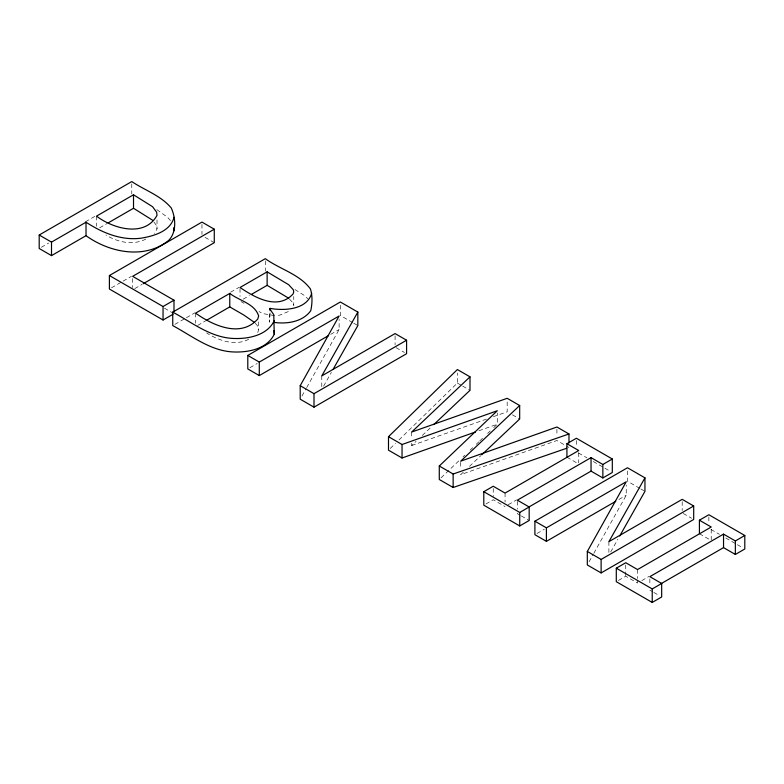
<?xml version="1.0" encoding="UTF-8"?>
<svg xmlns="http://www.w3.org/2000/svg" width="784" height="784" viewBox="0 0 784 784"><rect width="100%" height="100%" fill="white"/><g stroke="black" fill="none" stroke-linecap="round" stroke-linejoin="round"><path stroke-width="0.59" stroke-dasharray="3.92 2.94" d="M257.769 332.524L258.651 329.407L258.651 320.411M157.006 219.892L157.006 228.889L154.556 233.407M301.967 396.028L306.103 388.629M306.691 387.58L339.119 329.486L339.119 319.372M589.088 561.785L593.214 554.396M593.802 553.337L626.24 495.253L626.24 485.129M323.576 386.208L331.387 372.38M610.697 551.965L617.91 539.206M390.236 448.468L395.459 443.372M398.948 439.971L457.376 383.043L457.376 372.919M441.039 477.819L459.493 460.237M463.011 456.896L464.775 455.22M470.047 450.192L472.683 447.684M476.192 444.342L478.838 441.823M479.71 440.99L483.228 437.639M487.619 433.454L490.255 430.945M493.773 427.594L497.291 424.252L497.291 413.011M411.678 443.283L411.678 445.537L416.098 441.353M422.282 435.492L431.122 427.133M463.315 472.193L460.669 474.683L556.914 440.51L568.978 447.478M469.479 466.372L480.925 455.573M41.307 247.293L48.667 243.04M85.485 221.784L96.011 215.708M99.695 227.791L107.094 223.518M111.495 287.816L122.02 281.74M123.068 281.133L131.487 276.282M134.77 288.6L142.188 284.318M174.852 324.39L185.367 318.324M186.425 317.716L194.844 312.855M230.604 292.207L239.022 287.346M197.637 325.458L205.927 320.666M243.148 299.174L249.4 295.568M249.89 367.716L257.26 363.472M330.721 334.337L339.119 329.486M485.894 503.985L493.244 499.741L505.063 506.552M508.218 504.729L516.636 499.869M537.011 533.483L544.37 529.229M618.88 499.496L626.24 495.253M618.39 580.474L625.74 576.23L637.549 583.051L637.549 579.68M641.763 580.621L649.132 576.367M248.704 339.286C235.024 346.43 218.746 340.579 206.613 332.965M145.824 239.1C133.074 245.706 117.62 242.295 105.928 235.004M288.326 311.571L279.937 315.06L275.703 315.668M411.678 445.537L486.462 419.107M493.371 416.676L507.179 411.796L507.179 399.428M478.926 430.749L497.291 424.252M274.586 315.619L263.12 313.639L259.063 311.601M205.045 237.356L214.277 242.687M352.702 322.606L340.364 315.491L340.364 304.241M353.721 323.204L357.837 325.576M396.126 347.675L404.485 352.506M457.376 383.043L461.58 385.473M462.638 386.081L469.998 390.324M512.383 414.795L519.674 419.009M578.484 452.966L586.942 457.846M593.282 461.511L603.856 467.607M604.915 468.224L610.197 471.272M639.813 488.373L627.484 481.249L627.484 470.008M640.842 488.961L644.948 491.333M683.236 513.442L691.606 518.273M710.98 529.455L719.438 534.335M725.778 538L736.343 544.106M737.401 544.713L742.683 547.761M566.92 457.199L577.749 463.452M699.416 533.698L710.245 539.941M241.021 301.566L244.02 303.29M164.454 308.181L171.872 312.463M520.321 515.372L517.371 513.667L517.371 510.296M521.311 515.941L529.18 520.488M649.858 590.156L652.817 591.861M653.797 592.43L659.707 595.84M294.941 289.531L304.055 295.274L307.798 298.704M156.839 209.632L167.649 217.344L171.304 221.519M289.463 299.057L293.304 303.251L293.755 305.456L293.755 296.46M255.3 323.302L257.485 325.713L258.651 329.407M153.929 222.039L156.643 225.714L157.006 228.889M711.225 529.269L711.225 540.509M708.863 516.999L708.863 523.741M682.188 501.593L682.188 510.59M649.858 578.915L649.858 585.658M637.549 569.556L637.549 578.553M625.74 564.99L625.74 576.23M608.894 541.666L608.894 552.906M578.739 452.78L578.739 462.893M576.377 440.5L576.377 447.252M556.914 429.269L556.914 436.012M517.371 501.299L517.371 509.169M505.063 493.067L505.063 502.064M493.244 488.491L493.244 496.36M460.669 462.315L460.669 469.057M411.678 432.043L411.678 438.785M395.077 335.836L395.077 344.823M321.773 375.908L321.773 387.149M270.108 312.885L269.608 322.165L269.608 313.169M265.325 260.915L265.325 271.039M240.022 288.62L240.022 296.489M201.968 224.342L201.968 234.455M195.569 313.159L195.569 323.273M132.643 278.575L132.643 287.571M131.771 183.819L131.771 193.932M96.52 216.139L96.52 226.253"/><path stroke-width="1.18" d="M311.679 293.304C306.907 309.758 284.308 310.954 270.108 308.386L269.608 308.671L273.783 314.737L274.243 334.278C267.109 348.929 248.352 352.604 233.426 351.957C210.582 351.026 192.031 335.964 172.745 325.605L172.745 312.12L265.325 258.671C279.731 269.235 299.625 274.155 310.464 289.041C312.591 295.97 312.297 303.741 310.738 310.768C302.457 322.116 286.493 324.292 273.449 322.302M174.019 217.266C170.51 231.319 153.84 236.043 141.208 238.169C121.393 240.825 102.302 232.809 86.015 222.205L51.509 242.119L39.2 235.014L39.2 248.508L51.509 255.613L86.015 235.69C109.476 252.585 144.579 259.818 168.717 240.374C176.812 232.142 175.694 217.844 171.304 208.034C161.004 195.628 144.844 190.336 131.771 181.565L39.2 235.014M247.793 355.446L340.364 301.997L357.837 312.081L321.773 375.908L395.077 333.582L406.582 340.227L406.582 353.711L314.002 407.161L300.203 399.193L300.203 385.699L339.119 315.991L259.288 362.081L247.793 355.446L247.793 368.931L259.288 375.575L328.614 335.552M534.904 521.203L627.484 467.764L644.948 477.848L608.894 541.666L682.188 499.349L693.693 505.984L693.693 519.478L601.122 572.928L587.314 564.96L587.314 551.466L626.24 481.758L546.409 527.848L534.904 521.203L534.904 534.698L546.409 541.342L615.734 501.319M274.243 320.783C267.109 335.434 248.352 339.109 233.426 338.463C210.582 337.532 192.031 322.469 172.745 312.12M333.19 369.186L357.837 325.576L357.837 312.081M619.713 536.011L644.948 491.333L644.948 477.848M475.486 431.974L402.045 457.993L388.492 450.163L388.492 436.678L457.376 369.548L469.998 376.839L469.998 390.324L433.768 424.624M566.685 448.262L453.142 487.501L439.285 479.494L439.285 466L497.291 410.757L402.045 444.499L388.492 436.678M469.998 376.839L411.678 432.043L507.179 398.301L519.674 405.514L519.674 419.009L481.807 454.74M519.674 405.514L460.669 461.188L556.914 427.015L568.978 433.983L568.978 442.98M133.515 194.775L96.52 216.139C112.955 228.654 144.677 237.836 157.006 215.394L156.643 212.219L152.576 206.711L133.515 194.775L133.515 208.27L108.153 222.911M172.999 314.266L163.052 320.009L109.397 289.031L109.397 275.537L201.968 222.097L214.277 229.202L214.277 242.687L143.247 283.7M214.277 229.202L132.643 276.331L173.989 300.203L173.989 311.444M109.397 275.537L163.052 306.515L173.989 300.203M229.761 293.412L195.569 313.159C212.689 325.34 240.629 338.306 257.769 319.029L258.651 315.923C254.741 303.506 239.071 300.674 229.761 293.412L229.761 306.907L206.966 320.068M267.128 271.842L240.022 287.493C254.898 297.538 277.546 310.601 293.02 294.078L293.755 291.971L293.304 289.757L288.698 284.729L267.128 271.842L267.128 285.337L251.488 294.363M300.203 385.699L314.002 393.676L406.582 340.227M528.945 506.983L591.048 471.125L602.857 477.946L612.314 472.487L612.314 459.003L602.857 464.461L591.048 457.64L517.371 500.172L529.18 506.993L529.18 520.488L519.733 525.937L483.797 505.19L483.797 491.705L493.244 486.247L505.063 493.067L578.739 450.526L566.92 443.715L566.92 457.199M566.92 443.715L576.377 438.256L612.314 459.003M483.797 491.705L519.733 512.452L529.18 506.993M587.314 551.466L601.122 559.433L693.693 505.984M661.441 583.472L723.534 547.624L735.353 554.445L744.8 548.986L744.8 535.492L735.353 540.95L723.534 534.129L649.858 576.661L661.676 583.482L661.676 596.977L652.229 602.435L616.293 581.689L616.293 568.194L625.74 562.736L637.549 569.556L711.225 527.024L699.416 520.204L699.416 533.698M699.416 520.204L708.863 514.745L744.8 535.492M616.293 568.194L652.229 588.941L661.676 583.482M439.285 466L453.142 474.006L568.978 433.983M133.515 208.27L152.576 220.206M267.128 285.337L288.698 298.224M229.761 306.907L243.746 314.982L254.565 322.498M173.666 227.772L174.019 230.761M273.969 330.642L274.243 334.278M735.353 540.95L735.353 554.445M723.534 534.129L723.534 547.624M652.229 588.941L652.229 602.435M602.857 464.461L602.857 477.946M601.122 559.433L601.122 572.928M591.048 457.64L591.048 471.125M546.409 527.848L546.409 541.342M519.733 512.452L519.733 525.937M453.142 474.006L453.142 487.501M402.045 444.499L402.045 457.993M314.002 393.676L314.002 407.161M270.108 308.386L270.108 310.631M259.288 362.081L259.288 375.575M163.052 306.515L163.052 320.009M86.015 222.205L86.015 235.69M51.509 242.119L51.509 255.613"/></g></svg>
